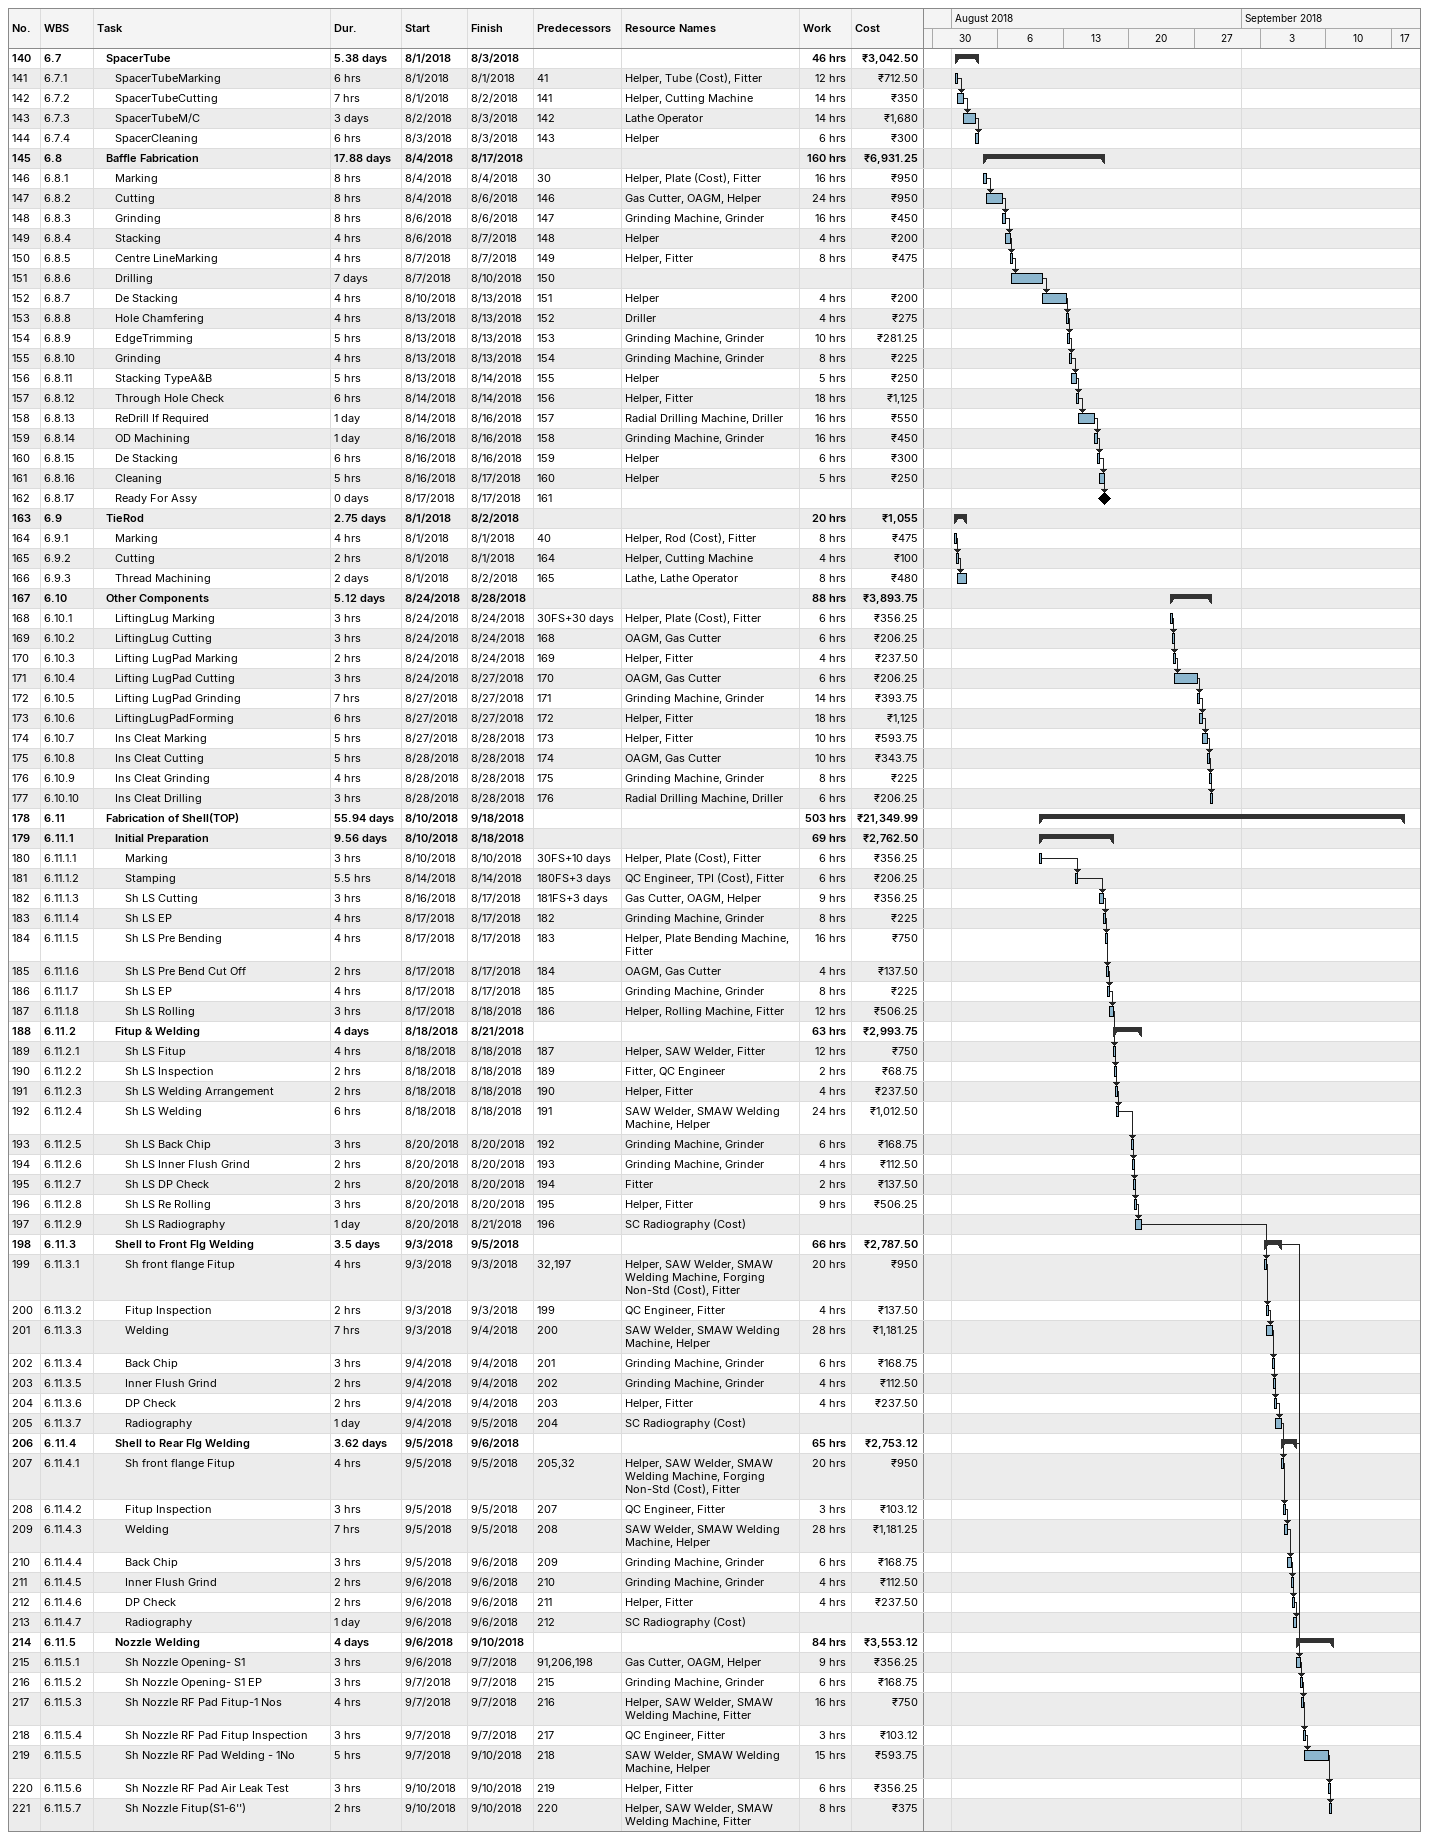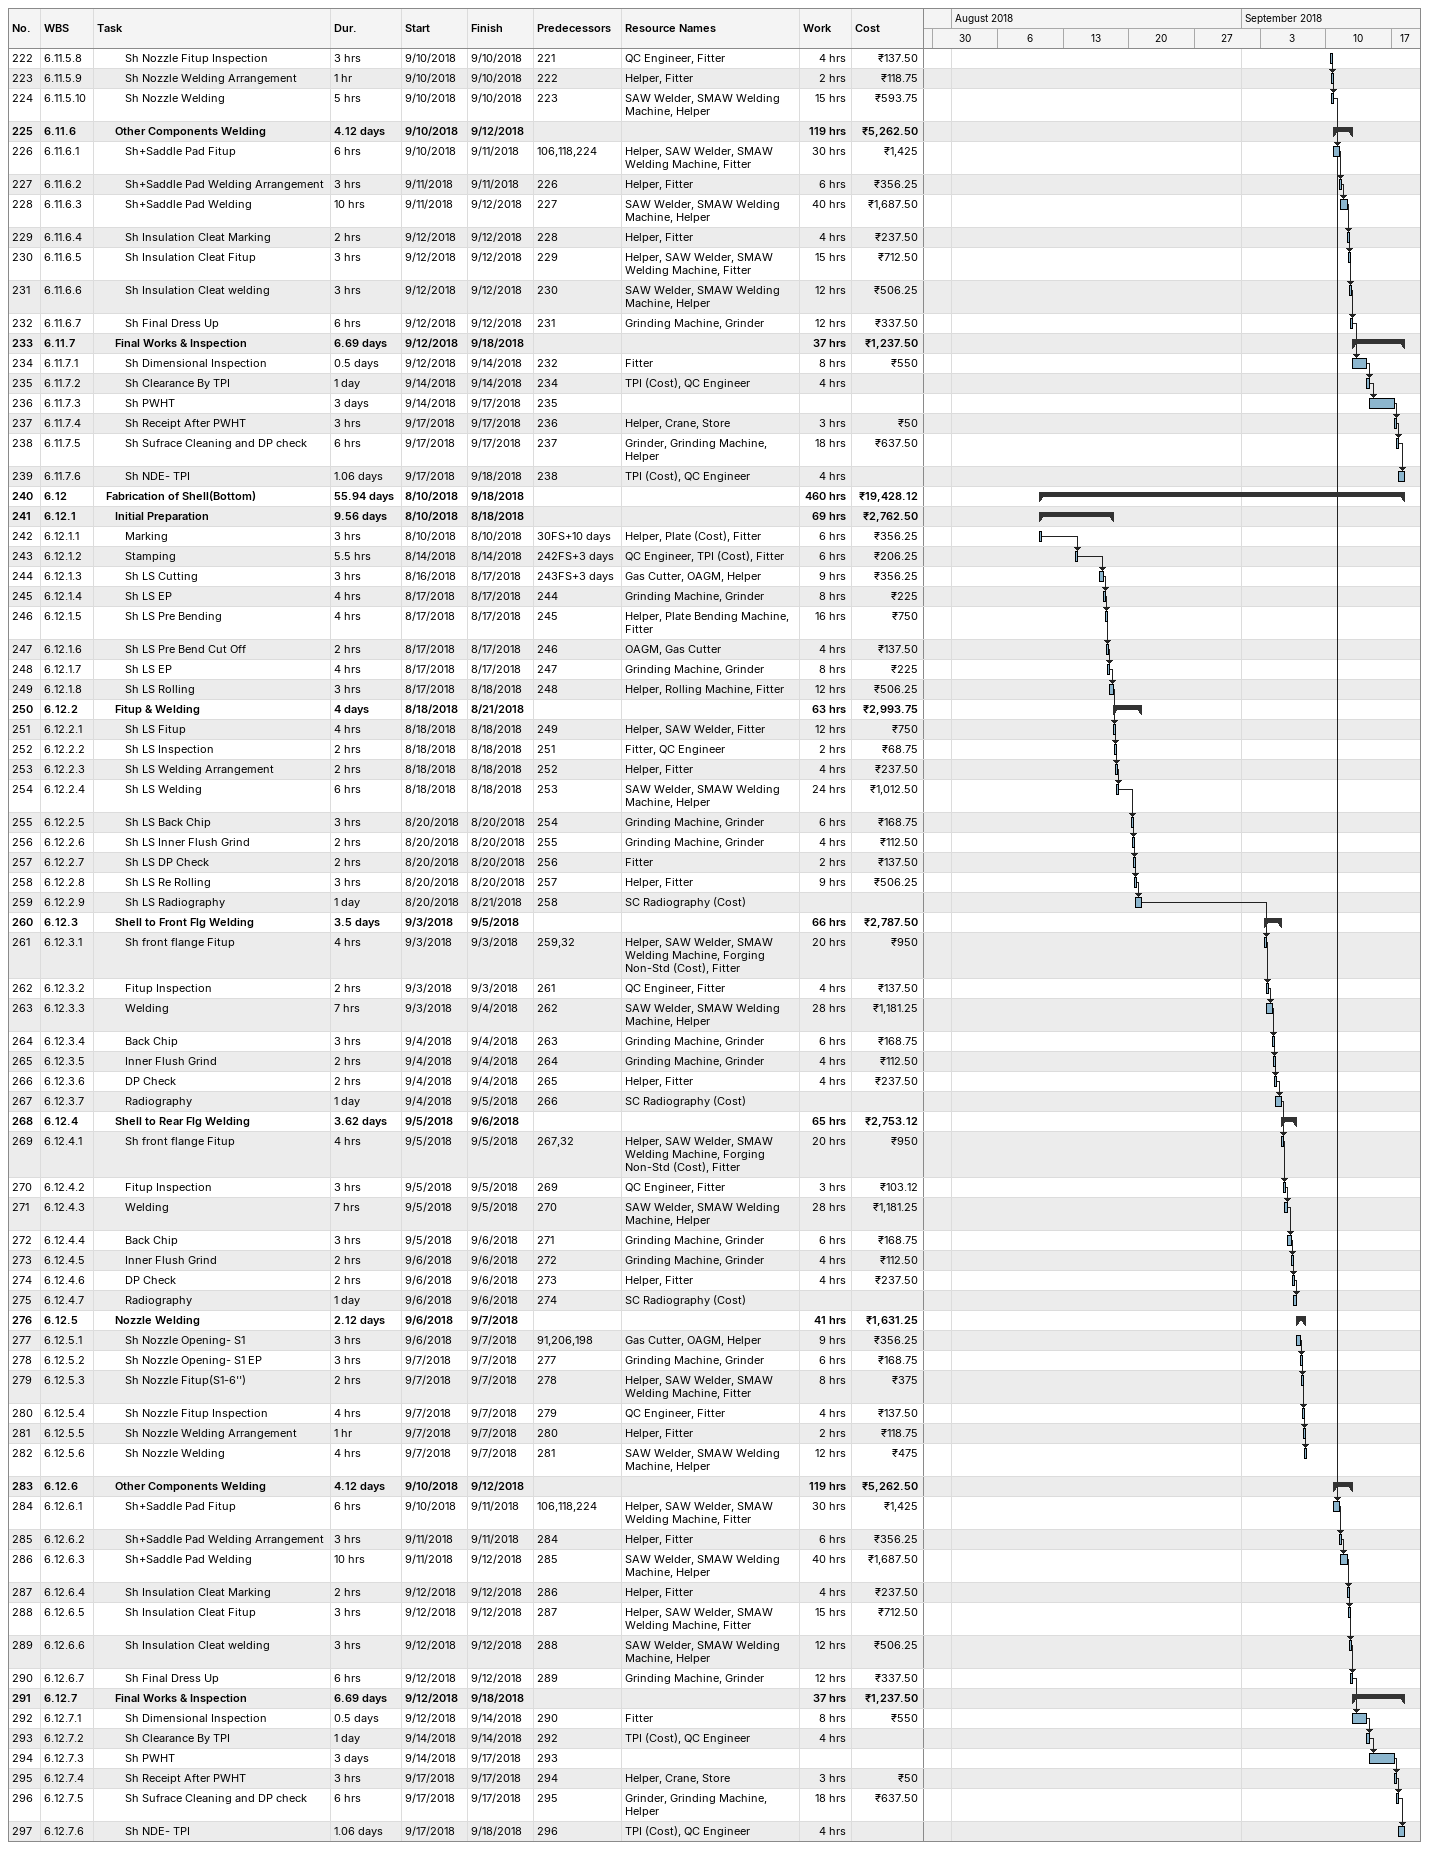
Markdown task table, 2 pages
| ID | WBS | Task | Duration | Start | Finish | Predecessors | Resources | Work (h) | Cost (₹) |
|---|---|---|---|---|---|---|---|---|---|
| 140 | 6.7 | **SpacerTube** | 5.38d | 2018-08-01 | 2018-08-03 |  |  | 46 | 3042.50 |
| 141 | 6.7.1 | SpacerTubeMarking | 6h | 2018-08-01 | 2018-08-01 | 41 | Helper, Tube (Cost), Fitter | 12 | 712.50 |
| 142 | 6.7.2 | SpacerTubeCutting | 7h | 2018-08-01 | 2018-08-02 | 141 | Helper, Cutting Machine | 14 | 350 |
| 143 | 6.7.3 | SpacerTubeM/C | 3d | 2018-08-02 | 2018-08-03 | 142 | Lathe Operator | 14 | 1680 |
| 144 | 6.7.4 | SpacerCleaning | 6h | 2018-08-03 | 2018-08-03 | 143 | Helper | 6 | 300 |
| 145 | 6.8 | **Baffle Fabrication** | 17.88d | 2018-08-04 | 2018-08-17 |  |  | 160 | 6931.25 |
| 146 | 6.8.1 | Marking | 8h | 2018-08-04 | 2018-08-04 | 30 | Helper, Plate (Cost), Fitter | 16 | 950 |
| 147 | 6.8.2 | Cutting | 8h | 2018-08-04 | 2018-08-06 | 146 | Gas Cutter, OAGM, Helper | 24 | 950 |
| 148 | 6.8.3 | Grinding | 8h | 2018-08-06 | 2018-08-06 | 147 | Grinding Machine, Grinder | 16 | 450 |
| 149 | 6.8.4 | Stacking | 4h | 2018-08-06 | 2018-08-07 | 148 | Helper | 4 | 200 |
| 150 | 6.8.5 | Centre LineMarking | 4h | 2018-08-07 | 2018-08-07 | 149 | Helper, Fitter | 8 | 475 |
| 151 | 6.8.6 | Drilling | 7d | 2018-08-07 | 2018-08-10 | 150 |  |  |  |
| 152 | 6.8.7 | De Stacking | 4h | 2018-08-10 | 2018-08-13 | 151 | Helper | 4 | 200 |
| 153 | 6.8.8 | Hole Chamfering | 4h | 2018-08-13 | 2018-08-13 | 152 | Driller | 4 | 275 |
| 154 | 6.8.9 | EdgeTrimming | 5h | 2018-08-13 | 2018-08-13 | 153 | Grinding Machine, Grinder | 10 | 281.25 |
| 155 | 6.8.10 | Grinding | 4h | 2018-08-13 | 2018-08-13 | 154 | Grinding Machine, Grinder | 8 | 225 |
| 156 | 6.8.11 | Stacking TypeA&B | 5h | 2018-08-13 | 2018-08-14 | 155 | Helper | 5 | 250 |
| 157 | 6.8.12 | Through Hole Check | 6h | 2018-08-14 | 2018-08-14 | 156 | Helper, Fitter | 18 | 1125 |
| 158 | 6.8.13 | ReDrill If Required | 1d | 2018-08-14 | 2018-08-16 | 157 | Radial Drilling Machine, Driller | 16 | 550 |
| 159 | 6.8.14 | OD Machining | 1d | 2018-08-16 | 2018-08-16 | 158 | Grinding Machine, Grinder | 16 | 450 |
| 160 | 6.8.15 | De Stacking | 6h | 2018-08-16 | 2018-08-16 | 159 | Helper | 6 | 300 |
| 161 | 6.8.16 | Cleaning | 5h | 2018-08-16 | 2018-08-17 | 160 | Helper | 5 | 250 |
| 162 | 6.8.17 | Ready For Assy | 0d | 2018-08-17 | 2018-08-17 | 161 |  |  |  |
| 163 | 6.9 | **TieRod** | 2.75d | 2018-08-01 | 2018-08-02 |  |  | 20 | 1055 |
| 164 | 6.9.1 | Marking | 4h | 2018-08-01 | 2018-08-01 | 40 | Helper, Rod (Cost), Fitter | 8 | 475 |
| 165 | 6.9.2 | Cutting | 2h | 2018-08-01 | 2018-08-01 | 164 | Helper, Cutting Machine | 4 | 100 |
| 166 | 6.9.3 | Thread Machining | 2d | 2018-08-01 | 2018-08-02 | 165 | Lathe, Lathe Operator | 8 | 480 |
| 167 | 6.10 | **Other Components** | 5.12d | 2018-08-24 | 2018-08-28 |  |  | 88 | 3893.75 |
| 168 | 6.10.1 | LiftingLug Marking | 3h | 2018-08-24 | 2018-08-24 | 30FS+30d | Helper, Plate (Cost), Fitter | 6 | 356.25 |
| 169 | 6.10.2 | LiftingLug Cutting | 3h | 2018-08-24 | 2018-08-24 | 168 | OAGM, Gas Cutter | 6 | 206.25 |
| 170 | 6.10.3 | Lifting LugPad Marking | 2h | 2018-08-24 | 2018-08-24 | 169 | Helper, Fitter | 4 | 237.50 |
| 171 | 6.10.4 | Lifting LugPad Cutting | 3h | 2018-08-24 | 2018-08-27 | 170 | OAGM, Gas Cutter | 6 | 206.25 |
| 172 | 6.10.5 | Lifting LugPad Grinding | 7h | 2018-08-27 | 2018-08-27 | 171 | Grinding Machine, Grinder | 14 | 393.75 |
| 173 | 6.10.6 | LiftingLugPadForming | 6h | 2018-08-27 | 2018-08-27 | 172 | Helper, Fitter | 18 | 1125 |
| 174 | 6.10.7 | Ins Cleat Marking | 5h | 2018-08-27 | 2018-08-28 | 173 | Helper, Fitter | 10 | 593.75 |
| 175 | 6.10.8 | Ins Cleat Cutting | 5h | 2018-08-28 | 2018-08-28 | 174 | OAGM, Gas Cutter | 10 | 343.75 |
| 176 | 6.10.9 | Ins Cleat Grinding | 4h | 2018-08-28 | 2018-08-28 | 175 | Grinding Machine, Grinder | 8 | 225 |
| 177 | 6.10.10 | Ins Cleat Drilling | 3h | 2018-08-28 | 2018-08-28 | 176 | Radial Drilling Machine, Driller | 6 | 206.25 |
| 178 | 6.11 | **Fabrication of Shell(TOP)** | 55.94d | 2018-08-10 | 2018-09-18 |  |  | 503 | 21349.99 |
| 179 | 6.11.1 | **Initial Preparation** | 9.56d | 2018-08-10 | 2018-08-18 |  |  | 69 | 2762.50 |
| 180 | 6.11.1.1 | Marking | 3h | 2018-08-10 | 2018-08-10 | 30FS+10d | Helper, Plate (Cost), Fitter | 6 | 356.25 |
| 181 | 6.11.1.2 | Stamping | 5.5h | 2018-08-14 | 2018-08-14 | 180FS+3d | QC Engineer, TPI (Cost), Fitter | 6 | 206.25 |
| 182 | 6.11.1.3 | Sh LS Cutting | 3h | 2018-08-16 | 2018-08-17 | 181FS+3d | Gas Cutter, OAGM, Helper | 9 | 356.25 |
| 183 | 6.11.1.4 | Sh LS EP | 4h | 2018-08-17 | 2018-08-17 | 182 | Grinding Machine, Grinder | 8 | 225 |
| 184 | 6.11.1.5 | Sh LS Pre Bending | 4h | 2018-08-17 | 2018-08-17 | 183 | Helper, Plate Bending Machine, Fitter | 16 | 750 |
| 185 | 6.11.1.6 | Sh LS Pre Bend Cut Off | 2h | 2018-08-17 | 2018-08-17 | 184 | OAGM, Gas Cutter | 4 | 137.50 |
| 186 | 6.11.1.7 | Sh LS EP | 4h | 2018-08-17 | 2018-08-17 | 185 | Grinding Machine, Grinder | 8 | 225 |
| 187 | 6.11.1.8 | Sh LS Rolling | 3h | 2018-08-17 | 2018-08-18 | 186 | Helper, Rolling Machine, Fitter | 12 | 506.25 |
| 188 | 6.11.2 | **Fitup & Welding** | 4d | 2018-08-18 | 2018-08-21 |  |  | 63 | 2993.75 |
| 189 | 6.11.2.1 | Sh LS Fitup | 4h | 2018-08-18 | 2018-08-18 | 187 | Helper, SAW Welder, Fitter | 12 | 750 |
| 190 | 6.11.2.2 | Sh LS Inspection | 2h | 2018-08-18 | 2018-08-18 | 189 | Fitter, QC Engineer | 2 | 68.75 |
| 191 | 6.11.2.3 | Sh LS Welding Arrangement | 2h | 2018-08-18 | 2018-08-18 | 190 | Helper, Fitter | 4 | 237.50 |
| 192 | 6.11.2.4 | Sh LS Welding | 6h | 2018-08-18 | 2018-08-18 | 191 | SAW Welder, SMAW Welding Machine, Helper | 24 | 1012.50 |
| 193 | 6.11.2.5 | Sh LS Back Chip | 3h | 2018-08-20 | 2018-08-20 | 192 | Grinding Machine, Grinder | 6 | 168.75 |
| 194 | 6.11.2.6 | Sh LS Inner Flush Grind | 2h | 2018-08-20 | 2018-08-20 | 193 | Grinding Machine, Grinder | 4 | 112.50 |
| 195 | 6.11.2.7 | Sh LS DP Check | 2h | 2018-08-20 | 2018-08-20 | 194 | Fitter | 2 | 137.50 |
| 196 | 6.11.2.8 | Sh LS Re Rolling | 3h | 2018-08-20 | 2018-08-20 | 195 | Helper, Fitter | 9 | 506.25 |
| 197 | 6.11.2.9 | Sh LS Radiography | 1d | 2018-08-20 | 2018-08-21 | 196 | SC Radiography (Cost) |  |  |
| 198 | 6.11.3 | **Shell to Front Flg Welding** | 3.5d | 2018-09-03 | 2018-09-05 |  |  | 66 | 2787.50 |
| 199 | 6.11.3.1 | Sh front flange Fitup | 4h | 2018-09-03 | 2018-09-03 | 32, 197 | Helper, SAW Welder, SMAW Welding Machine, Forging Non-Std (Cost), Fitter | 20 | 950 |
| 200 | 6.11.3.2 | Fitup Inspection | 2h | 2018-09-03 | 2018-09-03 | 199 | QC Engineer, Fitter | 4 | 137.50 |
| 201 | 6.11.3.3 | Welding | 7h | 2018-09-03 | 2018-09-04 | 200 | SAW Welder, SMAW Welding Machine, Helper | 28 | 1181.25 |
| 202 | 6.11.3.4 | Back Chip | 3h | 2018-09-04 | 2018-09-04 | 201 | Grinding Machine, Grinder | 6 | 168.75 |
| 203 | 6.11.3.5 | Inner Flush Grind | 2h | 2018-09-04 | 2018-09-04 | 202 | Grinding Machine, Grinder | 4 | 112.50 |
| 204 | 6.11.3.6 | DP Check | 2h | 2018-09-04 | 2018-09-04 | 203 | Helper, Fitter | 4 | 237.50 |
| 205 | 6.11.3.7 | Radiography | 1d | 2018-09-04 | 2018-09-05 | 204 | SC Radiography (Cost) |  |  |
| 206 | 6.11.4 | **Shell to Rear Flg Welding** | 3.62d | 2018-09-05 | 2018-09-06 |  |  | 65 | 2753.12 |
| 207 | 6.11.4.1 | Sh front flange Fitup | 4h | 2018-09-05 | 2018-09-05 | 205, 32 | Helper, SAW Welder, SMAW Welding Machine, Forging Non-Std (Cost), Fitter | 20 | 950 |
| 208 | 6.11.4.2 | Fitup Inspection | 3h | 2018-09-05 | 2018-09-05 | 207 | QC Engineer, Fitter | 3 | 103.12 |
| 209 | 6.11.4.3 | Welding | 7h | 2018-09-05 | 2018-09-05 | 208 | SAW Welder, SMAW Welding Machine, Helper | 28 | 1181.25 |
| 210 | 6.11.4.4 | Back Chip | 3h | 2018-09-05 | 2018-09-06 | 209 | Grinding Machine, Grinder | 6 | 168.75 |
| 211 | 6.11.4.5 | Inner Flush Grind | 2h | 2018-09-06 | 2018-09-06 | 210 | Grinding Machine, Grinder | 4 | 112.50 |
| 212 | 6.11.4.6 | DP Check | 2h | 2018-09-06 | 2018-09-06 | 211 | Helper, Fitter | 4 | 237.50 |
| 213 | 6.11.4.7 | Radiography | 1d | 2018-09-06 | 2018-09-06 | 212 | SC Radiography (Cost) |  |  |
| 214 | 6.11.5 | **Nozzle Welding** | 4d | 2018-09-06 | 2018-09-10 |  |  | 84 | 3553.12 |
| 215 | 6.11.5.1 | Sh Nozzle Opening- S1 | 3h | 2018-09-06 | 2018-09-07 | 91, 206, 198 | Gas Cutter, OAGM, Helper | 9 | 356.25 |
| 216 | 6.11.5.2 | Sh Nozzle Opening- S1 EP | 3h | 2018-09-07 | 2018-09-07 | 215 | Grinding Machine, Grinder | 6 | 168.75 |
| 217 | 6.11.5.3 | Sh Nozzle RF Pad Fitup-1 Nos | 4h | 2018-09-07 | 2018-09-07 | 216 | Helper, SAW Welder, SMAW Welding Machine, Fitter | 16 | 750 |
| 218 | 6.11.5.4 | Sh Nozzle RF Pad Fitup Inspection | 3h | 2018-09-07 | 2018-09-07 | 217 | QC Engineer, Fitter | 3 | 103.12 |
| 219 | 6.11.5.5 | Sh Nozzle RF Pad Welding - 1No | 5h | 2018-09-07 | 2018-09-10 | 218 | SAW Welder, SMAW Welding Machine, Helper | 15 | 593.75 |
| 220 | 6.11.5.6 | Sh Nozzle RF Pad Air Leak Test | 3h | 2018-09-10 | 2018-09-10 | 219 | Helper, Fitter | 6 | 356.25 |
| 221 | 6.11.5.7 | Sh Nozzle Fitup(S1-6'') | 2h | 2018-09-10 | 2018-09-10 | 220 | Helper, SAW Welder, SMAW Welding Machine, Fitter | 8 | 375 |
| 222 | 6.11.5.8 | Sh Nozzle Fitup Inspection | 3h | 2018-09-10 | 2018-09-10 | 221 | QC Engineer, Fitter | 4 | 137.50 |
| 223 | 6.11.5.9 | Sh Nozzle Welding Arrangement | 1h | 2018-09-10 | 2018-09-10 | 222 | Helper, Fitter | 2 | 118.75 |
| 224 | 6.11.5.10 | Sh Nozzle Welding | 5h | 2018-09-10 | 2018-09-10 | 223 | SAW Welder, SMAW Welding Machine, Helper | 15 | 593.75 |
| 225 | 6.11.6 | **Other Components Welding** | 4.12d | 2018-09-10 | 2018-09-12 |  |  | 119 | 5262.50 |
| 226 | 6.11.6.1 | Sh+Saddle Pad Fitup | 6h | 2018-09-10 | 2018-09-11 | 106, 118, 224 | Helper, SAW Welder, SMAW Welding Machine, Fitter | 30 | 1425 |
| 227 | 6.11.6.2 | Sh+Saddle Pad Welding Arrangement | 3h | 2018-09-11 | 2018-09-11 | 226 | Helper, Fitter | 6 | 356.25 |
| 228 | 6.11.6.3 | Sh+Saddle Pad Welding | 10h | 2018-09-11 | 2018-09-12 | 227 | SAW Welder, SMAW Welding Machine, Helper | 40 | 1687.50 |
| 229 | 6.11.6.4 | Sh Insulation Cleat Marking | 2h | 2018-09-12 | 2018-09-12 | 228 | Helper, Fitter | 4 | 237.50 |
| 230 | 6.11.6.5 | Sh Insulation Cleat Fitup | 3h | 2018-09-12 | 2018-09-12 | 229 | Helper, SAW Welder, SMAW Welding Machine, Fitter | 15 | 712.50 |
| 231 | 6.11.6.6 | Sh Insulation Cleat welding | 3h | 2018-09-12 | 2018-09-12 | 230 | SAW Welder, SMAW Welding Machine, Helper | 12 | 506.25 |
| 232 | 6.11.6.7 | Sh Final Dress Up | 6h | 2018-09-12 | 2018-09-12 | 231 | Grinding Machine, Grinder | 12 | 337.50 |
| 233 | 6.11.7 | **Final Works & Inspection** | 6.69d | 2018-09-12 | 2018-09-18 |  |  | 37 | 1237.50 |
| 234 | 6.11.7.1 | Sh Dimensional Inspection | 0.5d | 2018-09-12 | 2018-09-14 | 232 | Fitter | 8 | 550 |
| 235 | 6.11.7.2 | Sh Clearance By TPI | 1d | 2018-09-14 | 2018-09-14 | 234 | TPI (Cost), QC Engineer | 4 |  |
| 236 | 6.11.7.3 | Sh PWHT | 3d | 2018-09-14 | 2018-09-17 | 235 |  |  |  |
| 237 | 6.11.7.4 | Sh Receipt After PWHT | 3h | 2018-09-17 | 2018-09-17 | 236 | Helper, Crane, Store | 3 | 50 |
| 238 | 6.11.7.5 | Sh Sufrace Cleaning and DP check | 6h | 2018-09-17 | 2018-09-17 | 237 | Grinder, Grinding Machine, Helper | 18 | 637.50 |
| 239 | 6.11.7.6 | Sh NDE- TPI | 1.06d | 2018-09-17 | 2018-09-18 | 238 | TPI (Cost), QC Engineer | 4 |  |
| 240 | 6.12 | **Fabrication of Shell(Bottom)** | 55.94d | 2018-08-10 | 2018-09-18 |  |  | 460 | 19428.12 |
| 241 | 6.12.1 | **Initial Preparation** | 9.56d | 2018-08-10 | 2018-08-18 |  |  | 69 | 2762.50 |
| 242 | 6.12.1.1 | Marking | 3h | 2018-08-10 | 2018-08-10 | 30FS+10d | Helper, Plate (Cost), Fitter | 6 | 356.25 |
| 243 | 6.12.1.2 | Stamping | 5.5h | 2018-08-14 | 2018-08-14 | 242FS+3d | QC Engineer, TPI (Cost), Fitter | 6 | 206.25 |
| 244 | 6.12.1.3 | Sh LS Cutting | 3h | 2018-08-16 | 2018-08-17 | 243FS+3d | Gas Cutter, OAGM, Helper | 9 | 356.25 |
| 245 | 6.12.1.4 | Sh LS EP | 4h | 2018-08-17 | 2018-08-17 | 244 | Grinding Machine, Grinder | 8 | 225 |
| 246 | 6.12.1.5 | Sh LS Pre Bending | 4h | 2018-08-17 | 2018-08-17 | 245 | Helper, Plate Bending Machine, Fitter | 16 | 750 |
| 247 | 6.12.1.6 | Sh LS Pre Bend Cut Off | 2h | 2018-08-17 | 2018-08-17 | 246 | OAGM, Gas Cutter | 4 | 137.50 |
| 248 | 6.12.1.7 | Sh LS EP | 4h | 2018-08-17 | 2018-08-17 | 247 | Grinding Machine, Grinder | 8 | 225 |
| 249 | 6.12.1.8 | Sh LS Rolling | 3h | 2018-08-17 | 2018-08-18 | 248 | Helper, Rolling Machine, Fitter | 12 | 506.25 |
| 250 | 6.12.2 | **Fitup & Welding** | 4d | 2018-08-18 | 2018-08-21 |  |  | 63 | 2993.75 |
| 251 | 6.12.2.1 | Sh LS Fitup | 4h | 2018-08-18 | 2018-08-18 | 249 | Helper, SAW Welder, Fitter | 12 | 750 |
| 252 | 6.12.2.2 | Sh LS Inspection | 2h | 2018-08-18 | 2018-08-18 | 251 | Fitter, QC Engineer | 2 | 68.75 |
| 253 | 6.12.2.3 | Sh LS Welding Arrangement | 2h | 2018-08-18 | 2018-08-18 | 252 | Helper, Fitter | 4 | 237.50 |
| 254 | 6.12.2.4 | Sh LS Welding | 6h | 2018-08-18 | 2018-08-18 | 253 | SAW Welder, SMAW Welding Machine, Helper | 24 | 1012.50 |
| 255 | 6.12.2.5 | Sh LS Back Chip | 3h | 2018-08-20 | 2018-08-20 | 254 | Grinding Machine, Grinder | 6 | 168.75 |
| 256 | 6.12.2.6 | Sh LS Inner Flush Grind | 2h | 2018-08-20 | 2018-08-20 | 255 | Grinding Machine, Grinder | 4 | 112.50 |
| 257 | 6.12.2.7 | Sh LS DP Check | 2h | 2018-08-20 | 2018-08-20 | 256 | Fitter | 2 | 137.50 |
| 258 | 6.12.2.8 | Sh LS Re Rolling | 3h | 2018-08-20 | 2018-08-20 | 257 | Helper, Fitter | 9 | 506.25 |
| 259 | 6.12.2.9 | Sh LS Radiography | 1d | 2018-08-20 | 2018-08-21 | 258 | SC Radiography (Cost) |  |  |
| 260 | 6.12.3 | **Shell to Front Flg Welding** | 3.5d | 2018-09-03 | 2018-09-05 |  |  | 66 | 2787.50 |
| 261 | 6.12.3.1 | Sh front flange Fitup | 4h | 2018-09-03 | 2018-09-03 | 259, 32 | Helper, SAW Welder, SMAW Welding Machine, Forging Non-Std (Cost), Fitter | 20 | 950 |
| 262 | 6.12.3.2 | Fitup Inspection | 2h | 2018-09-03 | 2018-09-03 | 261 | QC Engineer, Fitter | 4 | 137.50 |
| 263 | 6.12.3.3 | Welding | 7h | 2018-09-03 | 2018-09-04 | 262 | SAW Welder, SMAW Welding Machine, Helper | 28 | 1181.25 |
| 264 | 6.12.3.4 | Back Chip | 3h | 2018-09-04 | 2018-09-04 | 263 | Grinding Machine, Grinder | 6 | 168.75 |
| 265 | 6.12.3.5 | Inner Flush Grind | 2h | 2018-09-04 | 2018-09-04 | 264 | Grinding Machine, Grinder | 4 | 112.50 |
| 266 | 6.12.3.6 | DP Check | 2h | 2018-09-04 | 2018-09-04 | 265 | Helper, Fitter | 4 | 237.50 |
| 267 | 6.12.3.7 | Radiography | 1d | 2018-09-04 | 2018-09-05 | 266 | SC Radiography (Cost) |  |  |
| 268 | 6.12.4 | **Shell to Rear Flg Welding** | 3.62d | 2018-09-05 | 2018-09-06 |  |  | 65 | 2753.12 |
| 269 | 6.12.4.1 | Sh front flange Fitup | 4h | 2018-09-05 | 2018-09-05 | 267, 32 | Helper, SAW Welder, SMAW Welding Machine, Forging Non-Std (Cost), Fitter | 20 | 950 |
| 270 | 6.12.4.2 | Fitup Inspection | 3h | 2018-09-05 | 2018-09-05 | 269 | QC Engineer, Fitter | 3 | 103.12 |
| 271 | 6.12.4.3 | Welding | 7h | 2018-09-05 | 2018-09-05 | 270 | SAW Welder, SMAW Welding Machine, Helper | 28 | 1181.25 |
| 272 | 6.12.4.4 | Back Chip | 3h | 2018-09-05 | 2018-09-06 | 271 | Grinding Machine, Grinder | 6 | 168.75 |
| 273 | 6.12.4.5 | Inner Flush Grind | 2h | 2018-09-06 | 2018-09-06 | 272 | Grinding Machine, Grinder | 4 | 112.50 |
| 274 | 6.12.4.6 | DP Check | 2h | 2018-09-06 | 2018-09-06 | 273 | Helper, Fitter | 4 | 237.50 |
| 275 | 6.12.4.7 | Radiography | 1d | 2018-09-06 | 2018-09-06 | 274 | SC Radiography (Cost) |  |  |
| 276 | 6.12.5 | **Nozzle Welding** | 2.12d | 2018-09-06 | 2018-09-07 |  |  | 41 | 1631.25 |
| 277 | 6.12.5.1 | Sh Nozzle Opening- S1 | 3h | 2018-09-06 | 2018-09-07 | 91, 206, 198 | Gas Cutter, OAGM, Helper | 9 | 356.25 |
| 278 | 6.12.5.2 | Sh Nozzle Opening- S1 EP | 3h | 2018-09-07 | 2018-09-07 | 277 | Grinding Machine, Grinder | 6 | 168.75 |
| 279 | 6.12.5.3 | Sh Nozzle Fitup(S1-6'') | 2h | 2018-09-07 | 2018-09-07 | 278 | Helper, SAW Welder, SMAW Welding Machine, Fitter | 8 | 375 |
| 280 | 6.12.5.4 | Sh Nozzle Fitup Inspection | 4h | 2018-09-07 | 2018-09-07 | 279 | QC Engineer, Fitter | 4 | 137.50 |
| 281 | 6.12.5.5 | Sh Nozzle Welding Arrangement | 1h | 2018-09-07 | 2018-09-07 | 280 | Helper, Fitter | 2 | 118.75 |
| 282 | 6.12.5.6 | Sh Nozzle Welding | 4h | 2018-09-07 | 2018-09-07 | 281 | SAW Welder, SMAW Welding Machine, Helper | 12 | 475 |
| 283 | 6.12.6 | **Other Components Welding** | 4.12d | 2018-09-10 | 2018-09-12 |  |  | 119 | 5262.50 |
| 284 | 6.12.6.1 | Sh+Saddle Pad Fitup | 6h | 2018-09-10 | 2018-09-11 | 106, 118, 224 | Helper, SAW Welder, SMAW Welding Machine, Fitter | 30 | 1425 |
| 285 | 6.12.6.2 | Sh+Saddle Pad Welding Arrangement | 3h | 2018-09-11 | 2018-09-11 | 284 | Helper, Fitter | 6 | 356.25 |
| 286 | 6.12.6.3 | Sh+Saddle Pad Welding | 10h | 2018-09-11 | 2018-09-12 | 285 | SAW Welder, SMAW Welding Machine, Helper | 40 | 1687.50 |
| 287 | 6.12.6.4 | Sh Insulation Cleat Marking | 2h | 2018-09-12 | 2018-09-12 | 286 | Helper, Fitter | 4 | 237.50 |
| 288 | 6.12.6.5 | Sh Insulation Cleat Fitup | 3h | 2018-09-12 | 2018-09-12 | 287 | Helper, SAW Welder, SMAW Welding Machine, Fitter | 15 | 712.50 |
| 289 | 6.12.6.6 | Sh Insulation Cleat welding | 3h | 2018-09-12 | 2018-09-12 | 288 | SAW Welder, SMAW Welding Machine, Helper | 12 | 506.25 |
| 290 | 6.12.6.7 | Sh Final Dress Up | 6h | 2018-09-12 | 2018-09-12 | 289 | Grinding Machine, Grinder | 12 | 337.50 |
| 291 | 6.12.7 | **Final Works & Inspection** | 6.69d | 2018-09-12 | 2018-09-18 |  |  | 37 | 1237.50 |
| 292 | 6.12.7.1 | Sh Dimensional Inspection | 0.5d | 2018-09-12 | 2018-09-14 | 290 | Fitter | 8 | 550 |
| 293 | 6.12.7.2 | Sh Clearance By TPI | 1d | 2018-09-14 | 2018-09-14 | 292 | TPI (Cost), QC Engineer | 4 |  |
| 294 | 6.12.7.3 | Sh PWHT | 3d | 2018-09-14 | 2018-09-17 | 293 |  |  |  |
| 295 | 6.12.7.4 | Sh Receipt After PWHT | 3h | 2018-09-17 | 2018-09-17 | 294 | Helper, Crane, Store | 3 | 50 |
| 296 | 6.12.7.5 | Sh Sufrace Cleaning and DP check | 6h | 2018-09-17 | 2018-09-17 | 295 | Grinder, Grinding Machine, Helper | 18 | 637.50 |
| 297 | 6.12.7.6 | Sh NDE- TPI | 1.06d | 2018-09-17 | 2018-09-18 | 296 | TPI (Cost), QC Engineer | 4 |  |
